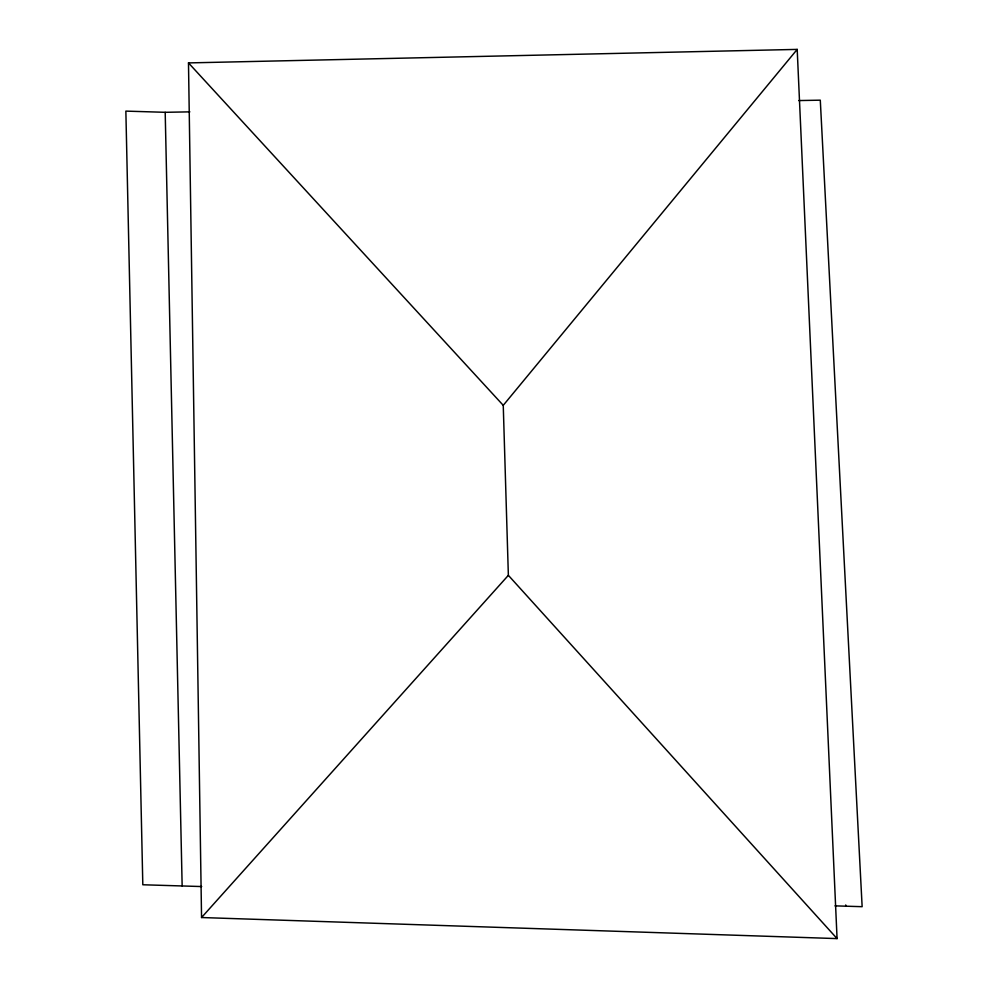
<?xml version="1.0" encoding="UTF-8"?>
<svg xmlns="http://www.w3.org/2000/svg" width="988" height="988" viewBox="0 0 988 988"><rect width="100%" height="100%" fill="white"/><g stroke="black" fill="none" stroke-linecap="round" stroke-linejoin="round"><path stroke-width="1.48" d="M845.691 906.194L845.728 904.959M837.071 938.6L508.363 575.325L503.25 405.339L797.193 49.4L188.486 62.911L201.552 917.531L837.071 938.6L797.193 49.4M201.552 917.531L508.363 575.325M201.7 886.557L142.815 884.766L125.859 111.113L165.194 112.311L189.857 111.854M798.712 100.566L820.287 100.171L862.141 906.688L834.996 905.86M188.486 62.911L503.25 405.339M165.194 112.311L182.15 885.964"/></g></svg>
